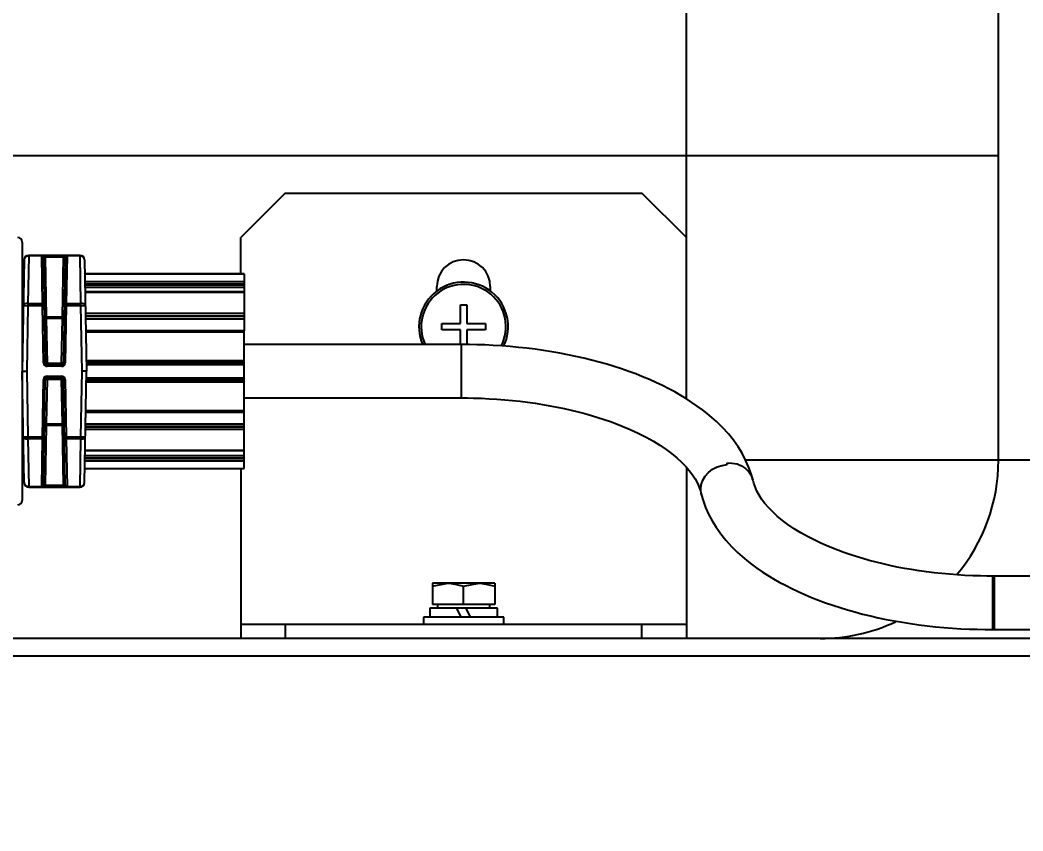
# Model space of a CAD drawing. Extents: x -9877 to -4419, y 2249 to 6216.
# Drawn here: x -6585.1 to -6472.6, y 2577.5 to 2668.5 of the extents above; entities that cross this region are included whole.
import ezdxf
from ezdxf.enums import TextEntityAlignment as Align

# ---------------------------------------------------------------- set-up
doc = ezdxf.new("R2010")
doc.units = 0
doc.layers.get('0').update_dxf_attribs({"linetype": 'CONTINUOUS'})
doc.layers.get('DEFPOINTS').update_dxf_attribs({"linetype": 'CONTINUOUS'})
doc.layers.add('LY_1', color=7, linetype='CONTINUOUS')
doc.styles.add('MX_DIMTXSTY_2', font='txt.shx', dxfattribs={"width": 1.05, "bigfont": 'extfont.shx'})
doc.dimstyles.new('MXDIMSTYLE', dxfattribs={"dimscale": 50, "dimtxt": 4, "dimasz": 2.5, "dimexe": 1.8, "dimexo": 1, "dimgap": 1, "dimtad": 1, "dimblk1": 'OPEN30', "dimblk2": 'OPEN30', "dimsah": 1, "dimcen": 2.5, "dimazin": 3, "dimtfac": 1, "dimtmove": 0, "dimatfit": 3})

# ---------------------------------------------------------------- blocks, each defined once
blk = doc.blocks.new('_OPEN30')
at = {"color": 0, "linetype": 'BYBLOCK'}
for p, q in [((-1, 0.267949), (0, 0)), ((0, 0), (-1, -0.267949)), ((0, 0), (-1, 0))]:
    blk.add_line(p, q, dxfattribs=at)
blk = doc.blocks.new('*D3')
at = {"color": 110, "linetype": 'CONTINUOUS'}
for p, q in [((-6564.824032, 3219.136545), (-7024.3305, 3219.136545)), ((-6982.640377, 2569.136545), (-6982.640377, 3219.136545)), ((-6700.324032, 2569.136545), (-7024.3305, 2569.136545))]:
    blk.add_line(p, q, dxfattribs=at)
at = {"layer": 'DEFPOINTS', "color": 0, "linetype": 'CONTINUOUS'}
for p in [(-6982.640377, 3219.136545), (-6514.824032, 3219.136545), (-6650.324032, 2569.136545)]:
    blk.add_point(p, dxfattribs=at)
at = {"color": 110, "linetype": 'CONTINUOUS', "xscale": 83.100003, "yscale": 83.100003, "zscale": 83.100003}
for p, rotation in [((-6982.640377, 3219.136545), 90), ((-6982.640377, 2569.136545), 270)]:
    blk.add_blockref('_OPEN30', p, dxfattribs=dict(at, rotation=rotation))
at = {"color": 110, "linetype": 'CONTINUOUS', "style": 'MX_DIMTXSTY_2', "width": 1.008403}
blk.add_text('650', height=100, rotation=90, dxfattribs=at).set_placement((-7082.640377, 2760.943267), align=Align.MIDDLE_LEFT)

msp = doc.modelspace()

# ---------------------------------------------------------------- linework, layer by layer
at = {"layer": 'LY_1', "color": 110, "linetype": 'CONTINUOUS'}
for p, q in [((-6510.324021, 2644.136545), (-6510.324021, 2797.655145)), ((-6475.324021, 2619.136545), (-6475.324021, 2779.03447)), ((-6598.324021, 2653.340828), (-6475.324021, 2653.340828)), ((-6555.324021, 2649.136545), (-6560.324021, 2644.136545)), ((-6555.324021, 2649.136545), (-6515.324021, 2649.136545)), ((-6510.324021, 2644.136545), (-6515.324021, 2649.136545)), ((-6560.324021, 2640.071911), (-6560.324021, 2644.136545)), ((-6510.324021, 2626.039218), (-6510.324021, 2644.136545)), ((-6584.824021, 2643.636545), (-6584.824021, 2614.636545)), ((-6584.60568, 2641.645271), (-6584.824021, 2629.136545)), ((-6584.105756, 2642.067579), (-6584.195676, 2636.738409)), ((-6584.105756, 2642.136545), (-6584.105756, 2642.067579)), ((-6578.342285, 2642.136545), (-6584.105756, 2642.136545)), ((-6582.646754, 2642.067579), (-6584.105756, 2642.067579)), ((-6582.647476, 2642.136545), (-6582.646754, 2642.067579)), ((-6582.554973, 2636.738409), (-6582.646754, 2642.067579)), ((-6582.447506, 2641.940035), (-6582.240542, 2630.083054)), ((-6582.247537, 2641.940035), (-6582.247537, 2642.136545)), ((-6582.247537, 2641.940035), (-6582.130587, 2635.239964)), ((-6580.200504, 2641.940035), (-6582.247537, 2641.940035)), ((-6580.317455, 2635.239964), (-6580.200504, 2641.940035)), ((-6580.000535, 2641.940035), (-6580.207499, 2630.083054)), ((-6580.200504, 2642.136545), (-6580.200504, 2641.940035)), ((-6579.801288, 2642.067579), (-6579.893068, 2636.738409)), ((-6579.800565, 2642.136545), (-6579.801288, 2642.067579)), ((-6578.342285, 2642.067579), (-6579.801288, 2642.067579)), ((-6578.342285, 2642.067579), (-6578.342285, 2642.136545)), ((-6578.252365, 2636.738409), (-6578.342285, 2642.067579)), ((-6577.842361, 2641.645271), (-6577.624021, 2629.136545)), ((-6577.924021, 2640.071911), (-6577.924021, 2640.070817)), ((-6559.924021, 2640.071911), (-6577.814898, 2640.071911)), ((-6577.814879, 2640.070817), (-6559.924021, 2640.070817)), ((-6559.924021, 2640.071911), (-6559.924021, 2633.682229)), ((-6577.799795, 2639.206638), (-6559.924021, 2639.206638)), ((-6577.795135, 2638.939688), (-6559.924021, 2638.939688)), ((-6577.79355, 2638.848888), (-6559.924021, 2638.848888)), ((-6577.788945, 2638.58506), (-6559.924021, 2638.58506)), ((-6538.324021, 2638.136545), (-6538.324021, 2638.636545)), ((-6532.324021, 2638.636545), (-6532.324021, 2638.136545)), ((-6559.924021, 2638.043737), (-6577.779496, 2638.043737)), ((-6577.77882, 2638.004982), (-6559.924021, 2638.004982)), ((-6584.6956, 2636.49374), (-6584.195676, 2636.485014)), ((-6584.195676, 2636.485014), (-6584.323944, 2629.136545)), ((-6584.195676, 2636.738409), (-6584.195676, 2636.485014)), ((-6584.195676, 2636.738409), (-6582.554973, 2636.738409)), ((-6582.552319, 2636.485014), (-6584.195676, 2636.485014)), ((-6582.552319, 2636.485014), (-6582.554973, 2636.738409)), ((-6582.35235, 2636.488504), (-6582.552319, 2636.485014)), ((-6582.440512, 2630.079564), (-6582.552319, 2636.485014)), ((-6579.895722, 2636.485014), (-6580.095692, 2636.488504)), ((-6579.895722, 2636.485014), (-6580.00753, 2630.079564)), ((-6579.893068, 2636.738409), (-6579.895722, 2636.485014)), ((-6578.252365, 2636.485014), (-6579.895722, 2636.485014)), ((-6579.893068, 2636.738409), (-6578.252365, 2636.738409)), ((-6578.252365, 2636.485014), (-6578.252365, 2636.738409)), ((-6578.252365, 2636.485014), (-6577.752441, 2636.49374)), ((-6578.124097, 2629.136545), (-6578.252365, 2636.485014)), ((-6535.684021, 2636.586634), (-6534.964021, 2636.586634)), ((-6535.684021, 2634.496545), (-6535.684021, 2636.586634)), ((-6534.964021, 2636.586634), (-6534.964021, 2634.496545)), ((-6582.130587, 2635.046458), (-6582.130587, 2635.239964)), ((-6582.130587, 2635.239964), (-6580.317455, 2635.239964)), ((-6582.130587, 2635.046458), (-6582.040572, 2630.055899)), ((-6580.317455, 2635.046458), (-6582.130587, 2635.046458)), ((-6580.407469, 2630.055899), (-6580.317455, 2635.046458)), ((-6580.317455, 2635.046458), (-6580.317455, 2635.239964)), ((-6577.737614, 2635.644294), (-6559.924021, 2635.644294)), ((-6577.732696, 2635.362564), (-6559.924021, 2635.362564)), ((-6577.73169, 2635.304896), (-6559.924021, 2635.304896)), ((-6577.726878, 2635.029246), (-6559.924021, 2635.029246)), ((-6577.703963, 2633.716453), (-6559.924021, 2633.716453)), ((-6559.924021, 2633.682484), (-6577.70337, 2633.682484)), ((-6559.924021, 2618.201178), (-6559.924021, 2633.682483)), ((-6537.774021, 2633.776545), (-6537.774021, 2634.496545)), ((-6537.774021, 2634.496545), (-6535.684021, 2634.496545)), ((-6535.684021, 2633.776545), (-6537.774021, 2633.776545)), ((-6535.684021, 2632.136545), (-6535.684021, 2633.776545)), ((-6534.964021, 2634.496545), (-6532.874021, 2634.496545)), ((-6532.874021, 2633.776545), (-6534.964021, 2633.776545)), ((-6534.964021, 2633.776545), (-6534.964021, 2632.114539)), ((-6532.874021, 2634.496545), (-6532.874021, 2633.776545)), ((-6577.701284, 2633.562962), (-6559.924021, 2633.562962)), ((-6535.575742, 2632.136545), (-6559.924022, 2632.136545)), ((-6535.575742, 2632.136544), (-6535.575742, 2626.136545)), ((-6577.644996, 2630.3382), (-6559.924021, 2630.3382)), ((-6584.824021, 2629.136545), (-6584.323944, 2629.136545)), ((-6584.60568, 2616.627818), (-6584.824021, 2629.136545)), ((-6584.323944, 2629.136545), (-6584.195676, 2621.788075)), ((-6582.240542, 2630.083054), (-6582.440512, 2630.079564)), ((-6582.040572, 2630.055899), (-6582.040572, 2629.686545)), ((-6582.040572, 2630.055899), (-6580.407469, 2630.055899)), ((-6582.040572, 2629.886545), (-6580.407469, 2629.886545)), ((-6580.407469, 2629.686545), (-6582.040572, 2629.686545)), ((-6580.407469, 2630.055899), (-6580.407469, 2629.686545)), ((-6580.00753, 2630.079564), (-6580.207499, 2630.083054)), ((-6578.252365, 2621.788075), (-6578.124097, 2629.136545)), ((-6577.624021, 2629.136545), (-6578.124097, 2629.136545)), ((-6577.842361, 2616.627818), (-6577.624021, 2629.136545)), ((-6577.641138, 2630.117178), (-6559.924021, 2630.117178)), ((-6577.640979, 2630.108095), (-6559.924021, 2630.108095)), ((-6577.63725, 2629.894485), (-6559.924021, 2629.894485)), ((-6582.552319, 2621.788075), (-6582.440512, 2628.193526)), ((-6582.447506, 2616.333054), (-6582.240542, 2628.190035)), ((-6582.440512, 2628.193526), (-6582.240542, 2628.190035)), ((-6582.040572, 2628.21719), (-6582.130587, 2623.226632)), ((-6582.040572, 2628.586545), (-6580.407469, 2628.586545)), ((-6582.040572, 2628.21719), (-6582.040572, 2628.586545)), ((-6580.407469, 2628.386545), (-6582.040572, 2628.386545)), ((-6580.407469, 2628.21719), (-6582.040572, 2628.21719)), ((-6580.407469, 2628.21719), (-6580.407469, 2628.586545)), ((-6580.317455, 2623.226632), (-6580.407469, 2628.21719)), ((-6580.207499, 2628.190035), (-6580.00753, 2628.193526)), ((-6580.000535, 2616.333054), (-6580.207499, 2628.190035)), ((-6580.00753, 2628.193526), (-6579.895722, 2621.788075)), ((-6577.641138, 2628.155908), (-6559.924021, 2628.155908)), ((-6577.640979, 2628.164994), (-6559.924021, 2628.164994)), ((-6577.63725, 2628.378605), (-6559.924021, 2628.378605)), ((-6577.644996, 2627.934887), (-6559.924021, 2627.934887)), ((-6559.924022, 2626.136545), (-6535.575742, 2626.136545)), ((-6577.701284, 2624.710125), (-6559.924021, 2624.710125)), ((-6577.703963, 2624.556636), (-6559.924021, 2624.556636)), ((-6577.70337, 2624.590605), (-6559.924021, 2624.590605)), ((-6582.130587, 2623.033125), (-6582.247537, 2616.333054)), ((-6582.130587, 2623.226632), (-6580.317455, 2623.226632)), ((-6582.130587, 2623.226632), (-6582.130587, 2623.033125)), ((-6580.317455, 2623.033125), (-6582.130587, 2623.033125)), ((-6580.317455, 2623.226632), (-6580.317455, 2623.033125)), ((-6580.200504, 2616.333054), (-6580.317455, 2623.033125)), ((-6577.737614, 2622.628795), (-6559.924021, 2622.628795)), ((-6577.732696, 2622.910525), (-6559.924021, 2622.910525)), ((-6577.731699, 2622.967668), (-6559.924021, 2622.967668)), ((-6577.726878, 2623.243843), (-6559.924021, 2623.243843)), ((-6584.6956, 2621.779349), (-6584.195676, 2621.788075)), ((-6584.195676, 2621.788075), (-6582.552319, 2621.788075)), ((-6584.195676, 2621.788075), (-6584.195676, 2621.53468)), ((-6582.554973, 2621.53468), (-6584.195676, 2621.53468)), ((-6584.195676, 2621.53468), (-6584.105756, 2616.20551)), ((-6582.646754, 2616.20551), (-6582.554973, 2621.53468)), ((-6582.554973, 2621.53468), (-6582.552319, 2621.788075)), ((-6582.35235, 2621.784585), (-6582.552319, 2621.788075)), ((-6580.095692, 2621.784585), (-6579.895722, 2621.788075)), ((-6579.895722, 2621.788075), (-6578.252365, 2621.788075)), ((-6579.895722, 2621.788075), (-6579.893068, 2621.53468)), ((-6578.252365, 2621.53468), (-6579.893068, 2621.53468)), ((-6579.893068, 2621.53468), (-6579.801288, 2616.20551)), ((-6578.342285, 2616.20551), (-6578.252365, 2621.53468)), ((-6578.252365, 2621.788075), (-6577.752441, 2621.779349)), ((-6578.252365, 2621.53468), (-6578.252365, 2621.788075)), ((-6577.779496, 2620.229353), (-6559.924021, 2620.229353)), ((-6577.77882, 2620.268109), (-6559.924021, 2620.268109)), ((-6584.824021, 2619.136545), (-6584.64947, 2619.136545)), ((-6577.799795, 2619.066449), (-6559.924021, 2619.066449)), ((-6577.795152, 2619.332436), (-6559.924021, 2619.332436)), ((-6577.79355, 2619.424201), (-6559.924021, 2619.424201)), ((-6577.788945, 2619.68803), (-6559.924021, 2619.68803)), ((-6469.824021, 2619.136545), (-6503.657615, 2619.136545)), ((-6577.924021, 2618.202272), (-6577.924021, 2618.201178)), ((-6577.814898, 2618.201178), (-6559.924021, 2618.201178)), ((-6577.814879, 2618.202272), (-6559.924021, 2618.202272)), ((-6560.324021, 2618.201178), (-6560.324021, 2599.136545)), ((-6510.324021, 2618.350107), (-6510.324021, 2599.136545)), ((-6505.788728, 2618.862262), (-6505.73916, 2618.647782)), ((-6584.105756, 2616.20551), (-6582.646754, 2616.20551)), ((-6584.105756, 2616.20551), (-6584.105756, 2616.136545)), ((-6584.105756, 2616.136545), (-6578.342285, 2616.136545)), ((-6582.647476, 2616.136545), (-6582.646754, 2616.20551)), ((-6582.247537, 2616.136545), (-6582.247537, 2616.333054)), ((-6582.247537, 2616.333054), (-6580.200504, 2616.333054)), ((-6580.200504, 2616.136545), (-6580.200504, 2616.333054)), ((-6579.801288, 2616.20551), (-6578.342285, 2616.20551)), ((-6579.800565, 2616.136545), (-6579.801288, 2616.20551)), ((-6578.342285, 2616.136545), (-6578.342285, 2616.20551)), ((-6475.952147, 2606.136545), (-6475.952147, 2600.136545)), ((-6475.811061, 2606.136545), (-6475.952147, 2606.136545)), ((-6475.952147, 2600.136545), (-6475.952147, 2606.136545)), ((-6475.811061, 2606.136545), (-6475.811061, 2600.136545)), ((-6439.324021, 2606.136545), (-6475.811061, 2606.136545)), ((-6475.811061, 2606.136545), (-6475.811061, 2600.136545)), ((-6538.824021, 2605.023937), (-6537.074021, 2605.336545)), ((-6538.824021, 2605.336545), (-6538.824021, 2602.936545)), ((-6531.824021, 2605.336545), (-6538.824021, 2605.336545)), ((-6535.324021, 2605.023937), (-6533.574021, 2605.336545)), ((-6535.324021, 2602.936545), (-6535.324021, 2605.023937)), ((-6531.824021, 2605.336545), (-6531.824021, 2602.936545)), ((-6539.124021, 2602.536545), (-6539.124021, 2601.536545)), ((-6536.067887, 2602.536545), (-6539.124021, 2602.536545)), ((-6531.824021, 2602.936545), (-6538.824021, 2602.936545)), ((-6538.264021, 2602.936545), (-6538.264021, 2602.536545)), ((-6535.580154, 2601.536545), (-6536.067887, 2602.536545)), ((-6535.067887, 2602.536545), (-6536.067887, 2602.536545)), ((-6531.524021, 2602.536545), (-6535.067887, 2602.536545)), ((-6535.067887, 2602.536545), (-6534.580154, 2601.536545)), ((-6532.384021, 2602.536545), (-6532.384021, 2602.936545)), ((-6531.524021, 2601.536545), (-6531.524021, 2602.536545)), ((-6475.952147, 2603.136545), (-6475.811061, 2603.136545)), ((-6530.824021, 2601.536545), (-6539.824021, 2601.536545)), ((-6539.824021, 2601.536545), (-6539.824021, 2600.736545)), ((-6530.824021, 2600.736545), (-6530.824021, 2601.536545)), ((-6560.324021, 2600.736545), (-6510.324021, 2600.736545)), ((-6555.324021, 2600.736545), (-6555.324021, 2599.136545)), ((-6515.324021, 2599.136545), (-6515.324021, 2600.736545)), ((-6475.952147, 2600.136545), (-6475.811061, 2600.136545)), ((-6475.811061, 2600.136545), (-6439.324021, 2600.136545)), ((-6302.813067, 2599.136545), (-6647.834974, 2599.136545)), ((-6466.103911, 2597.171449), (-6625.044435, 2597.171449))]:
    msp.add_line(p, q, dxfattribs=at)
for points in [[(-6584.105756, 2642.067579), (-6584.164709, 2642.064837), (-6584.22284, 2642.056119), (-6584.279337, 2642.041547), (-6584.333412, 2642.021325), (-6584.384312, 2641.995734), (-6584.431325, 2641.965133), (-6584.473795, 2641.929947), (-6584.511131, 2641.890667), (-6584.542812, 2641.847842), (-6584.568394, 2641.802069), (-6584.587522, 2641.753987), (-6584.599929, 2641.704266), (-6584.603982, 2641.674859), (-6584.60568, 2641.645271)], [(-6582.446784, 2641.898656), (-6582.448534, 2641.918957), (-6582.453049, 2641.938926), (-6582.460267, 2641.958285), (-6582.470086, 2641.976763), (-6582.48237, 2641.994103), (-6582.496948, 2642.010062), (-6582.513616, 2642.024418), (-6582.532141, 2642.036972), (-6582.552265, 2642.047546), (-6582.573708, 2642.055995), (-6582.59617, 2642.0622), (-6582.619337, 2642.066074), (-6582.633013, 2642.067233), (-6582.646754, 2642.067579)], [(-6582.247537, 2641.940035), (-6582.271056, 2641.940421), (-6582.294247, 2641.940753), (-6582.316789, 2641.941027), (-6582.338369, 2641.941239), (-6582.358687, 2641.941385), (-6582.377464, 2641.941465), (-6582.394436, 2641.941476), (-6582.409371, 2641.941419), (-6582.42206, 2641.941295), (-6582.432328, 2641.941104), (-6582.440032, 2641.94085), (-6582.445065, 2641.940537), (-6582.446897, 2641.940297), (-6582.447506, 2641.940035)], [(-6580.000535, 2641.940035), (-6580.002988, 2641.940538), (-6580.010305, 2641.940942), (-6580.022308, 2641.941239), (-6580.038699, 2641.941419), (-6580.059076, 2641.94148), (-6580.082937, 2641.941419), (-6580.109694, 2641.941239), (-6580.13869, 2641.940942), (-6580.169211, 2641.940538), (-6580.200504, 2641.940035)], [(-6579.801288, 2642.067579), (-6579.824869, 2642.066482), (-6579.848121, 2642.062995), (-6579.87072, 2642.057166), (-6579.89235, 2642.049077), (-6579.91271, 2642.038841), (-6579.931515, 2642.026601), (-6579.948503, 2642.012526), (-6579.963438, 2641.996814), (-6579.97611, 2641.979684), (-6579.986343, 2641.961375), (-6579.993994, 2641.942142), (-6579.998957, 2641.922254), (-6580.000578, 2641.910491), (-6580.001257, 2641.898656)], [(-6577.842361, 2641.645271), (-6577.849565, 2641.711941), (-6577.868669, 2641.776789), (-6577.899214, 2641.83825), (-6577.940462, 2641.894839), (-6577.991415, 2641.945189), (-6578.050843, 2641.988084), (-6578.117312, 2642.022487), (-6578.189214, 2642.047568), (-6578.264814, 2642.062721), (-6578.342285, 2642.067579)], [(-6584.195676, 2636.738409), (-6584.254548, 2636.73741), (-6584.312601, 2636.732899), (-6584.369026, 2636.724938), (-6584.42304, 2636.713638), (-6584.47389, 2636.699158), (-6584.520868, 2636.681697), (-6584.563321, 2636.6615), (-6584.600658, 2636.638846), (-6584.63236, 2636.614053), (-6584.657986, 2636.587463), (-6584.677178, 2636.559448), (-6584.68967, 2636.530397), (-6584.693955, 2636.512141), (-6584.6956, 2636.49374)], [(-6582.355003, 2636.640541), (-6582.356603, 2636.65245), (-6582.360963, 2636.664144), (-6582.368022, 2636.67546), (-6582.377683, 2636.686243), (-6582.389811, 2636.696341), (-6582.404238, 2636.705614), (-6582.420761, 2636.713933), (-6582.439153, 2636.721182), (-6582.459156, 2636.72726), (-6582.480492, 2636.732083), (-6582.502865, 2636.735584), (-6582.525962, 2636.737713), (-6582.540429, 2636.73833), (-6582.554973, 2636.738409)], [(-6579.893068, 2636.738409), (-6579.916617, 2636.73801), (-6579.939838, 2636.736205), (-6579.962408, 2636.733021), (-6579.984014, 2636.728501), (-6580.004354, 2636.722709), (-6580.023145, 2636.715724), (-6580.040126, 2636.707645), (-6580.055061, 2636.698584), (-6580.067742, 2636.688667), (-6580.077992, 2636.678031), (-6580.085669, 2636.666825), (-6580.090666, 2636.655205), (-6580.09238, 2636.647902), (-6580.093038, 2636.640542)], [(-6577.752441, 2636.49374), (-6577.759215, 2636.533042), (-6577.777995, 2636.571174), (-6577.808326, 2636.607209), (-6577.849467, 2636.640268), (-6577.900418, 2636.669548), (-6577.959938, 2636.694334), (-6578.026578, 2636.714024), (-6578.098715, 2636.728139), (-6578.174593, 2636.736333), (-6578.252365, 2636.738409)], [(-6582.330556, 2635.239964), (-6582.327616, 2635.209528), (-6582.319929, 2635.17991), (-6582.307682, 2635.151822), (-6582.291168, 2635.125941), (-6582.270787, 2635.102892), (-6582.247028, 2635.083228), (-6582.220464, 2635.067423), (-6582.191735, 2635.055859), (-6582.161534, 2635.048814), (-6582.130587, 2635.046458)], [(-6582.330556, 2635.239964), (-6582.328086, 2635.239461), (-6582.320754, 2635.239057), (-6582.308741, 2635.238761), (-6582.292344, 2635.23858), (-6582.271965, 2635.238519), (-6582.248106, 2635.23858), (-6582.221355, 2635.238761), (-6582.192369, 2635.239057), (-6582.161863, 2635.239461), (-6582.130587, 2635.239964)], [(-6580.317455, 2635.046458), (-6580.286507, 2635.048814), (-6580.256306, 2635.055859), (-6580.227577, 2635.067423), (-6580.201013, 2635.083228), (-6580.177255, 2635.102892), (-6580.156873, 2635.125941), (-6580.14036, 2635.151822), (-6580.128112, 2635.17991), (-6580.120425, 2635.209528), (-6580.117485, 2635.239964), (-6580.117485, 2635.239964)], [(-6580.317455, 2635.239964), (-6580.286178, 2635.239461), (-6580.255672, 2635.239057), (-6580.226687, 2635.238761), (-6580.199935, 2635.23858), (-6580.176076, 2635.238519), (-6580.155697, 2635.23858), (-6580.1393, 2635.238761), (-6580.127287, 2635.239057), (-6580.119956, 2635.239461), (-6580.117485, 2635.239964)], [(-6502.871259, 2616.936091), (-6503.067301, 2617.636197), (-6503.342634, 2618.414729), (-6503.679601, 2619.169811), (-6504.07976, 2619.92581), (-6504.527855, 2620.65382), (-6505.050157, 2621.390142), (-6505.617366, 2622.09279), (-6506.263985, 2622.80404), (-6506.949292, 2623.478024), (-6507.457134, 2623.934913), (-6507.980486, 2624.373982), (-6508.517879, 2624.795772), (-6509.102236, 2625.225277), (-6509.699531, 2625.636586), (-6510.308529, 2626.030369), (-6510.962278, 2626.427458), (-6511.62665, 2626.806505), (-6512.300622, 2627.168218), (-6513.015514, 2627.529113), (-6513.738992, 2627.872463), (-6514.47024, 2628.198948), (-6515.238771, 2628.521559), (-6516.014187, 2628.827244), (-6516.79584, 2629.116614), (-6517.611244, 2629.399719), (-6518.432129, 2629.666513), (-6519.257978, 2629.917529), (-6520.113703, 2630.160232), (-6520.97374, 2630.387173), (-6521.837675, 2630.59878), (-6522.727203, 2630.800282), (-6523.620056, 2630.986513), (-6524.515895, 2631.157877), (-6525.432634, 2631.317753), (-6526.351846, 2631.462657), (-6527.27325, 2631.592675), (-6528.210508, 2631.709652), (-6529.149478, 2631.812269), (-6530.089906, 2631.901416), (-6531.040834, 2631.978099), (-6531.992798, 2632.03941), (-6532.945608, 2632.082805), (-6533.822135, 2632.106482), (-6534.698938, 2632.121513), (-6535.575742, 2632.136545)], [(-6582.240542, 2630.083054), (-6582.238005, 2630.078313), (-6582.230623, 2630.073773), (-6582.218577, 2630.069547), (-6582.202163, 2630.065738), (-6582.181784, 2630.062439), (-6582.157939, 2630.059732), (-6582.131214, 2630.057683), (-6582.102265, 2630.056343), (-6582.071802, 2630.055743), (-6582.040572, 2630.055899)], [(-6580.407469, 2630.055899), (-6580.376239, 2630.055743), (-6580.345776, 2630.056343), (-6580.316827, 2630.057683), (-6580.290102, 2630.059732), (-6580.266258, 2630.062439), (-6580.245878, 2630.065738), (-6580.229464, 2630.069547), (-6580.217418, 2630.073773), (-6580.210036, 2630.078313), (-6580.207499, 2630.083054)], [(-6582.040572, 2628.21719), (-6582.06409, 2628.217378), (-6582.087281, 2628.217138), (-6582.109823, 2628.216474), (-6582.131405, 2628.215394), (-6582.151726, 2628.213914), (-6582.170504, 2628.212054), (-6582.187479, 2628.20984), (-6582.202415, 2628.207303), (-6582.215104, 2628.204477), (-6582.225372, 2628.201403), (-6582.233075, 2628.198122), (-6582.238106, 2628.194681), (-6582.239911, 2628.192375), (-6582.240542, 2628.190035)], [(-6580.207499, 2628.190035), (-6580.210036, 2628.194777), (-6580.217418, 2628.199316), (-6580.229464, 2628.203542), (-6580.245878, 2628.207351), (-6580.266258, 2628.21065), (-6580.290102, 2628.213357), (-6580.316827, 2628.215406), (-6580.345776, 2628.216746), (-6580.376239, 2628.217346), (-6580.407469, 2628.21719)], [(-6535.575742, 2626.136545), (-6534.886462, 2626.12975), (-6534.197229, 2626.120285), (-6533.321836, 2626.094828), (-6532.446949, 2626.053786), (-6531.572776, 2625.998815), (-6530.709508, 2625.932031), (-6529.847361, 2625.852627), (-6528.986557, 2625.75998), (-6528.144201, 2625.655773), (-6527.303599, 2625.538107), (-6526.465003, 2625.406852), (-6525.651886, 2625.266051), (-6524.8412, 2625.111916), (-6524.033241, 2624.944081), (-6523.257417, 2624.769), (-6522.484759, 2624.580438), (-6521.715624, 2624.377978), (-6520.984777, 2624.171258), (-6520.257908, 2623.950973), (-6519.535456, 2623.716609), (-6518.85679, 2623.481552), (-6518.183009, 2623.23285), (-6517.514656, 2622.969909), (-6516.894748, 2622.710432), (-6516.280744, 2622.437292), (-6515.673319, 2622.149812), (-6514.842809, 2621.725783), (-6514.029116, 2621.270358), (-6513.302846, 2620.824468), (-6512.596489, 2620.347683), (-6511.979313, 2619.888614), (-6511.385559, 2619.399722), (-6510.879671, 2618.936452), (-6510.400794, 2618.445255), (-6510.005314, 2617.987103), (-6509.641258, 2617.503932), (-6509.352001, 2617.056826), (-6509.096511, 2616.589126), (-6508.749677, 2615.70002), (-6508.673262, 2615.396324)], [(-6582.130587, 2623.226632), (-6582.154179, 2623.225268), (-6582.177443, 2623.221173), (-6582.200052, 2623.214403), (-6582.221691, 2623.205054), (-6582.242057, 2623.193254), (-6582.260867, 2623.17917), (-6582.277858, 2623.162997), (-6582.292793, 2623.144962), (-6582.305462, 2623.125317), (-6582.315689, 2623.104335), (-6582.323331, 2623.082311), (-6582.328282, 2623.059551), (-6582.329871, 2623.046376), (-6582.330556, 2623.033125)], [(-6582.130587, 2623.033125), (-6582.154092, 2623.033511), (-6582.177272, 2623.033843), (-6582.199804, 2623.034117), (-6582.221376, 2623.034329), (-6582.24169, 2623.034475), (-6582.260463, 2623.034555), (-6582.277436, 2623.034566), (-6582.292373, 2623.034509), (-6582.305066, 2623.034384), (-6582.31534, 2623.034194), (-6582.323053, 2623.03394), (-6582.328097, 2623.033627), (-6582.329938, 2623.033387), (-6582.330556, 2623.033125)], [(-6580.117485, 2623.033125), (-6580.120425, 2623.063561), (-6580.128112, 2623.093179), (-6580.14036, 2623.121267), (-6580.156873, 2623.147148), (-6580.177255, 2623.170198), (-6580.201013, 2623.189861), (-6580.227577, 2623.205666), (-6580.256306, 2623.21723), (-6580.286507, 2623.224275), (-6580.317455, 2623.226632)], [(-6580.117485, 2623.033125), (-6580.119956, 2623.033628), (-6580.127287, 2623.034032), (-6580.1393, 2623.034329), (-6580.155697, 2623.034509), (-6580.176076, 2623.03457), (-6580.199935, 2623.034509), (-6580.226687, 2623.034329), (-6580.255672, 2623.034032), (-6580.286178, 2623.033628), (-6580.317455, 2623.033125)], [(-6584.6956, 2621.779349), (-6584.688826, 2621.740047), (-6584.670046, 2621.701915), (-6584.639715, 2621.66588), (-6584.598574, 2621.632821), (-6584.547623, 2621.603542), (-6584.488103, 2621.578755), (-6584.421463, 2621.559065), (-6584.349326, 2621.544951), (-6584.273448, 2621.536756), (-6584.195676, 2621.53468)], [(-6582.554973, 2621.53468), (-6582.523864, 2621.53551), (-6582.493513, 2621.538788), (-6582.464658, 2621.544434), (-6582.438002, 2621.55231), (-6582.414194, 2621.562225), (-6582.393814, 2621.573936), (-6582.377357, 2621.58716), (-6582.365225, 2621.601574), (-6582.357713, 2621.616827), (-6582.355003, 2621.632547)], [(-6580.093038, 2621.632548), (-6580.090328, 2621.616827), (-6580.082816, 2621.601574), (-6580.070684, 2621.58716), (-6580.054227, 2621.573936), (-6580.033847, 2621.562225), (-6580.010039, 2621.55231), (-6579.983383, 2621.544434), (-6579.954528, 2621.538788), (-6579.924177, 2621.53551), (-6579.893068, 2621.53468)], [(-6578.252365, 2621.53468), (-6578.174593, 2621.536756), (-6578.098715, 2621.544951), (-6578.026578, 2621.559065), (-6577.959938, 2621.578755), (-6577.900418, 2621.603542), (-6577.849467, 2621.632821), (-6577.808326, 2621.66588), (-6577.777995, 2621.701915), (-6577.759215, 2621.740047), (-6577.752441, 2621.779349)], [(-6508.659564, 2615.33677), (-6508.724277, 2615.875859), (-6508.671953, 2616.393625), (-6508.497017, 2616.889917), (-6508.214491, 2617.361379), (-6507.849858, 2617.772853), (-6507.395013, 2618.132504), (-6506.881393, 2618.390156), (-6506.31594, 2618.536586), (-6505.73916, 2618.647782)], [(-6505.788728, 2618.862262), (-6505.213004, 2618.811278), (-6504.646496, 2618.722065), (-6504.138275, 2618.517646), (-6503.67803, 2618.204328), (-6503.304191, 2617.830139), (-6503.030871, 2617.387925), (-6502.859427, 2616.898488)], [(-6475.952147, 2606.136545), (-6476.641426, 2606.143339), (-6477.330659, 2606.152804), (-6478.206052, 2606.178262), (-6479.080939, 2606.219303), (-6479.955112, 2606.274274), (-6480.818381, 2606.341058), (-6481.680527, 2606.420462), (-6482.541331, 2606.513109), (-6483.383688, 2606.617316), (-6484.22429, 2606.734982), (-6485.062885, 2606.866237), (-6485.876002, 2607.007038), (-6486.686688, 2607.161173), (-6487.494647, 2607.329009), (-6488.270471, 2607.504089), (-6489.04313, 2607.692651), (-6489.812265, 2607.895111), (-6490.543111, 2608.101831), (-6491.26998, 2608.322116), (-6491.992433, 2608.55648), (-6492.671098, 2608.791538), (-6493.344879, 2609.040239), (-6494.013232, 2609.303181), (-6494.63314, 2609.562657), (-6495.247145, 2609.835797), (-6495.85457, 2610.123277), (-6496.685079, 2610.547306), (-6497.498772, 2611.002731), (-6498.225042, 2611.448621), (-6498.931399, 2611.925406), (-6499.548575, 2612.384475), (-6500.14233, 2612.873367), (-6500.648218, 2613.336638), (-6501.127095, 2613.827834), (-6501.522574, 2614.285986), (-6501.886631, 2614.769157), (-6502.175888, 2615.216264), (-6502.431377, 2615.683964), (-6502.778212, 2616.573069), (-6502.854627, 2616.876765)], [(-6584.60568, 2616.627818), (-6584.598477, 2616.561149), (-6584.579372, 2616.4963), (-6584.548827, 2616.434839), (-6584.507579, 2616.37825), (-6584.456626, 2616.3279), (-6584.397198, 2616.285005), (-6584.330729, 2616.250602), (-6584.258827, 2616.225521), (-6584.183227, 2616.210369), (-6584.105756, 2616.20551)], [(-6582.646754, 2616.20551), (-6582.615765, 2616.207453), (-6582.585525, 2616.213515), (-6582.556764, 2616.223547), (-6582.530177, 2616.237308), (-6582.506406, 2616.254466), (-6582.486024, 2616.274606), (-6582.469525, 2616.297242), (-6582.457307, 2616.321826), (-6582.449665, 2616.347766), (-6582.446784, 2616.374434)], [(-6582.447506, 2616.333054), (-6582.446126, 2616.332668), (-6582.441991, 2616.332336), (-6582.435158, 2616.332062), (-6582.425723, 2616.33185), (-6582.413814, 2616.331704), (-6582.399599, 2616.331624), (-6582.383274, 2616.331613), (-6582.365065, 2616.33167), (-6582.345225, 2616.331795), (-6582.324029, 2616.331985), (-6582.30177, 2616.332239), (-6582.278758, 2616.332552), (-6582.263196, 2616.332792), (-6582.247537, 2616.333054)], [(-6580.200504, 2616.333054), (-6580.169211, 2616.332551), (-6580.13869, 2616.332147), (-6580.109694, 2616.331851), (-6580.082937, 2616.33167), (-6580.059076, 2616.331609), (-6580.038699, 2616.33167), (-6580.022308, 2616.331851), (-6580.010305, 2616.332147), (-6580.002988, 2616.332551), (-6580.000535, 2616.333054)], [(-6580.001257, 2616.374433), (-6579.998376, 2616.347765), (-6579.990734, 2616.321826), (-6579.978516, 2616.297242), (-6579.962017, 2616.274606), (-6579.941636, 2616.254466), (-6579.917864, 2616.237308), (-6579.891277, 2616.223547), (-6579.862516, 2616.213515), (-6579.832276, 2616.207453), (-6579.801288, 2616.20551), (-6579.801288, 2616.20551)], [(-6578.342285, 2616.20551), (-6578.264814, 2616.210369), (-6578.189214, 2616.225521), (-6578.117312, 2616.250602), (-6578.050843, 2616.285005), (-6577.991415, 2616.3279), (-6577.940462, 2616.37825), (-6577.899214, 2616.434839), (-6577.868669, 2616.4963), (-6577.849564, 2616.561149), (-6577.842361, 2616.627819)], [(-6508.656629, 2615.336998), (-6508.460587, 2614.636893), (-6508.185254, 2613.85836), (-6507.848287, 2613.103278), (-6507.448129, 2612.347279), (-6507.000033, 2611.619269), (-6506.477731, 2610.882947), (-6505.910522, 2610.180299), (-6505.263903, 2609.469049), (-6504.578596, 2608.795065), (-6504.070754, 2608.338176), (-6503.547403, 2607.899107), (-6503.01001, 2607.477317), (-6502.425653, 2607.047812), (-6501.828358, 2606.636503), (-6501.21936, 2606.24272), (-6500.565611, 2605.845631), (-6499.901238, 2605.466584), (-6499.227266, 2605.104871), (-6498.512374, 2604.743976), (-6497.788896, 2604.400626), (-6497.057648, 2604.074141), (-6496.289118, 2603.75153), (-6495.513702, 2603.445845), (-6494.732048, 2603.156475), (-6493.916644, 2602.87337), (-6493.095759, 2602.606576), (-6492.26991, 2602.35556), (-6491.414185, 2602.112857), (-6490.554148, 2601.885916), (-6489.690213, 2601.674309), (-6488.800685, 2601.472808), (-6487.907832, 2601.286576), (-6487.011994, 2601.115212), (-6486.095254, 2600.955336), (-6485.176042, 2600.810433), (-6484.254638, 2600.680414), (-6483.31738, 2600.563437), (-6482.37841, 2600.46082), (-6481.437983, 2600.371674), (-6480.487054, 2600.29499), (-6479.53509, 2600.233679), (-6478.582281, 2600.190284), (-6477.705754, 2600.166607), (-6476.82895, 2600.151576), (-6475.952147, 2600.136545)], [(-6537.074021, 2605.336545), (-6536.94967, 2605.334845), (-6536.133438, 2605.212908), (-6535.324021, 2605.023937)], [(-6533.574021, 2605.336545), (-6533.44967, 2605.334845), (-6532.633438, 2605.212908), (-6531.824021, 2605.023937)]]:
    msp.add_lwpolyline(points, dxfattribs=at)
for centre, radius, start, end in [((-6585.324021, 2643.636545), 0.5, 0, 90), ((-6584.105756, 2641.636545), 0.5, 90, 179), ((-6582.647476, 2641.936545), 0.2, 1, 90), ((-6579.800565, 2641.936545), 0.2, 90, 179), ((-6578.342285, 2641.636545), 0.5, 1, 90), ((-6535.324021, 2638.636545), 3, 0, 180), ((-6584.937641, 2639.816823), 0.3, 292.255398, 359), ((-6535.324021, 2634.136545), 5, 333.91708, 203.578178), ((-6535.324021, 2634.136545), 4.75, 332.548143, 204.901062), ((-6582.040572, 2630.086545), 0.4, 181, 270), ((-6582.040572, 2630.086545), 0.2, 181, 270), ((-6580.407469, 2630.086545), 0.2, 270, 359), ((-6580.407469, 2630.086545), 0.4, 270, 359), ((-6582.040572, 2628.186545), 0.4, 90, 179), ((-6582.040572, 2628.186545), 0.2, 90, 179), ((-6580.407469, 2628.186545), 0.4, 1, 90), ((-6580.407469, 2628.186545), 0.2, 1, 90), ((-6495.324021, 2619.136545), 20, 319.943133, 0), ((-6584.937641, 2618.456266), 0.3, 1, 67.744602), ((-6584.105756, 2616.636545), 0.5, 181, 270), ((-6582.647476, 2616.336545), 0.2, 270, 359), ((-6579.800565, 2616.336545), 0.2, 181, 270), ((-6578.342285, 2616.636545), 0.5, 270, 359), ((-6585.324021, 2614.636545), 0.5, 270, 0), ((-6495.324021, 2619.136545), 20, 270, 295.023481)]:
    msp.add_arc(centre, radius, start, end, dxfattribs=at)

# ---------------------------------------------------------------- dimensions: what is measured, and where the dimension line sits
dim = msp.add_linear_dim(base=(-6982.640377, 3219.136545), p1=(-6650.324032, 2569.136545), p2=(-6514.824032, 3219.136545), angle=90, dimstyle='MXDIMSTYLE', override={"dimtxt": 2, "dimasz": 1.662, "dimexe": 0.833802, "dimdec": 3, "dimtzin": 8}, dxfattribs=at)
dim.commit()
dim.dimension.update_dxf_attribs({"geometry": '*D3', "text_midpoint": (-6982.640377, 2894.136545), "dimtype": 128})

doc.saveas('drawing.dxf')
